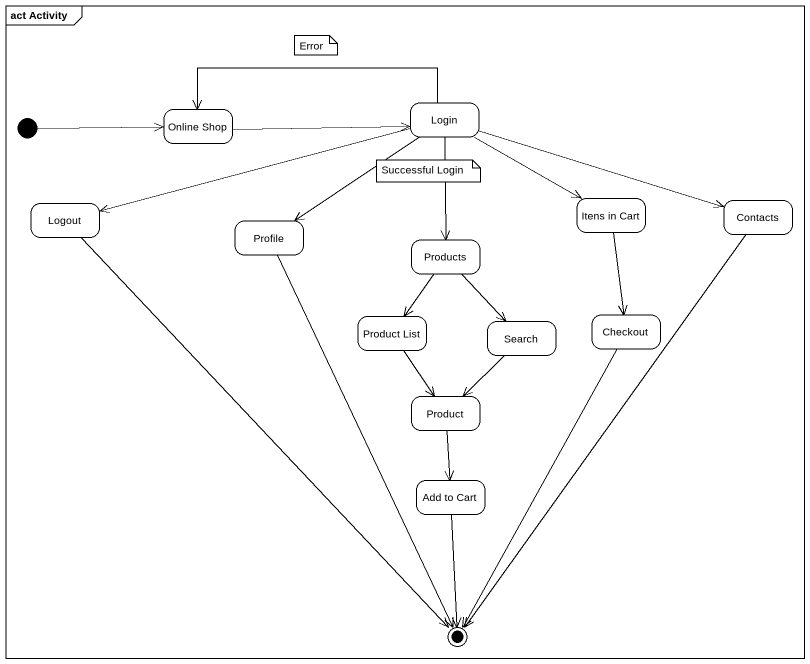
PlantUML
@startuml
mainframe act Activity
hide empty description
state "Online Shop" as Online_Shop
state Login
state Logout
state Profile
state "Itens in Cart" as Itens_in_Cart
state Contacts
state Products
state "Product List" as Product_List
state Search
state Checkout
state Product
state "Add to Cart" as Add_to_Cart
[*] -right-> Online_Shop
Online_Shop -right-> Login
Login -left-> Online_Shop
Login -left-> Logout
Login --> Profile
Login -right-> Itens_in_Cart
Login -right-> Contacts
Login --> Products
Itens_in_Cart --> Checkout
Products --> Product_List
Products --> Search
Product_List --> Product
Search --> Product
Product --> Add_to_Cart
Logout --> [*]
Profile --> [*]
Contacts --> [*]
Checkout --> [*]
Add_to_Cart --> [*]
note as N1
  Error
end note
note as N2
  Successful Login
end note
@enduml
